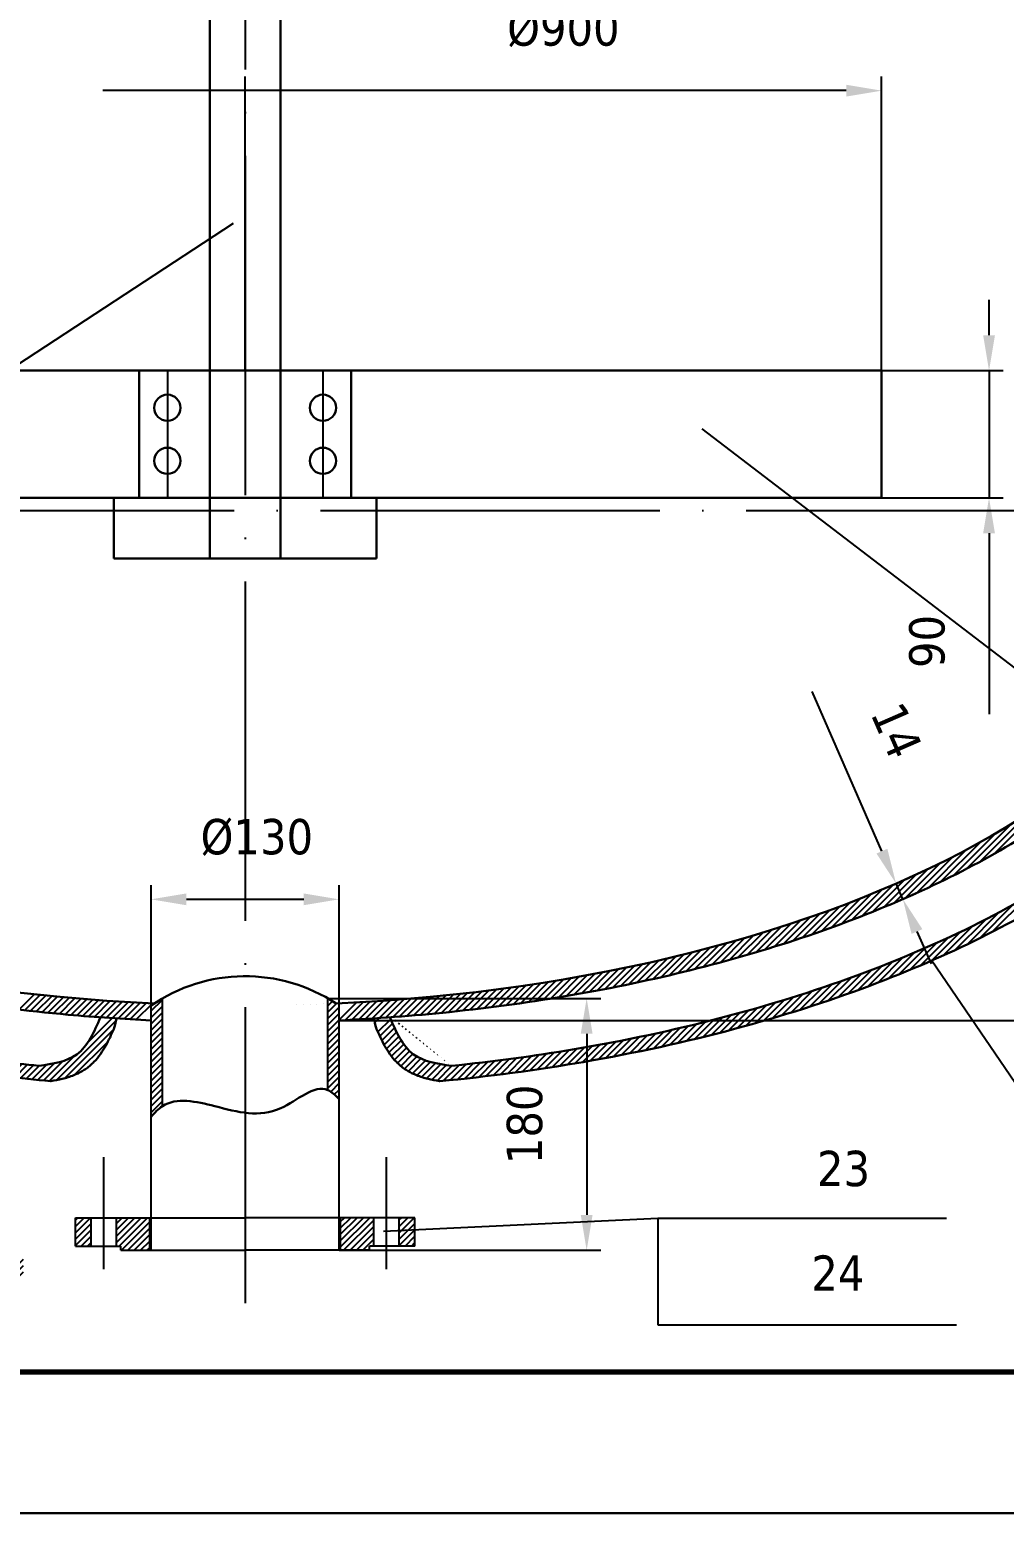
# Model space of a CAD drawing. Header units: millimetres. Extents: x 0 to 594, y 0 to 420.
# Drawn here: x 119.7 to 188.6, y 0 to 104.9 of the extents above; entities that cross this region are included whole.
import ezdxf

# ---------------------------------------------------------------- set-up
doc = ezdxf.new("R2010")
doc.units = ezdxf.units.MM
doc.linetypes.add('ACAD_ISO04W100', pattern=[30, 24, -3, 0, -3])
for name, color, linetype, lineweight in [('中心线', 1, 'ACAD_ISO04W100', 25), ('图幅线', 7, 'Continuous', 30), ('图框线', 3, 'Continuous', 70), ('填充', 6, 'Continuous', 25), ('粗实线', 7, 'Continuous', 30)]:
    doc.layers.add(name, color=color, linetype=linetype, lineweight=lineweight)
doc.layers.add('细实线', color=7, linetype='Continuous')
doc.styles.get("Standard").update_dxf_attribs({"font": 'TAHOMA.TTF', "height": 2})
doc.dimstyles.new('工程', dxfattribs={"dimscale": 5, "dimtxt": 0.5, "dimasz": 0.5, "dimexe": 0.2, "dimexo": 0, "dimtad": 1, "dimlfac": 10, "dimdsep": 46, "dimtxsty": 'Standard', "dimcen": -0.4, "dimadec": 0, "dimazin": 0, "dimtm": 1e-09, "dimtfac": 1, "dimtmove": 0, "dimatfit": 3, "dimfxl": 0, "dimarcsym": 0})
pattern_1 = [(45, (11.33607161333663, 136.7711319741938), (-0.2245064030267288, 0.2245064030267289), [])]

# ---------------------------------------------------------------- blocks, each defined once
blk = doc.blocks.new('*D5')
at = {"layer": 'Defpoints', "color": 0}
for p in [(179.9561487516299, 80.80229620324803), (179.9561487516299, 71.8022962032478), (187.5545038703045, 71.8022962032478)]:
    blk.add_point(p, dxfattribs=at)
at = {"layer": '细实线', "color": 0, "lineweight": -2}
for p, q in [((187.5545038703045, 83.30229620324803), (187.5545038703045, 85.80229620324803)), ((179.9561487516299, 80.80229620324803), (188.5545038703045, 80.80229620324803)), ((187.5545038703045, 80.80229620324803), (187.5545038703045, 71.8022962032478)), ((179.9561487516299, 71.8022962032478), (188.5545038703045, 71.8022962032478)), ((187.5545038703045, 69.3022962032478), (187.5545038703045, 56.50467715562876))]:
    blk.add_line(p, q, dxfattribs=at)
at = {"layer": '细实线', "color": 0}
for points in [[(187.1378372036379, 83.30229620324803), (187.9711705369712, 83.30229620324803), (187.5545038703045, 80.80229620324803)], [(187.1378372036379, 69.3022962032478), (187.9711705369712, 69.3022962032478), (187.5545038703045, 71.8022962032478)]]:
    blk.add_solid(points, dxfattribs=at)
at = {"layer": '细实线', "color": 0, "insert": (183.1795038703045, 61.65348667943831), "char_height": 2.5, "attachment_point": 5, "rotation": 90}
blk.add_mtext('90', dxfattribs=at)

msp = doc.modelspace()

# ---------------------------------------------------------------- hatches: boundary and pattern name
at = {"layer": '填充'}
h = msp.add_hatch(dxfattribs=at)
h.set_pattern_fill('ANSI31', color=256, scale=0.1, style=0)
h.set_pattern_definition(pattern_1)
edge = h.paths.add_edge_path()
edge.add_arc((134.9561590420158, 26.30931350449009), 11.67252402685167, 120.0778970349397, 124.7302824011904)
edge.add_line((128.3061590420157, 35.90229620839568), (128.3061590420157, 28.04810730834811))
edge.add_spline(control_points=[(128.3061590420157, 28.04810730834811), (128.5606205024383, 28.32383135646933), (128.8150819628609, 28.59955540459077), (129.1061590420159, 28.79094511865901)], knot_values=[0, 0, 0, 0, 10.91699598070654, 10.91699598070654, 10.91699598070654, 10.91699598070656], degree=3, periodic=0)
edge.add_line((129.1061590420159, 28.79094511865901), (129.1061590420159, 36.41007175114828))
edge = h.paths.add_edge_path()
edge.add_arc((112.2516649366972, 29.28842511946709), 3.963876839132454, 50.15719568656701, 63.96877730710919)
edge.add_line((113.9912553725845, 32.85018658132549), (113.9912553725845, 24.93193937799992))
edge.add_spline(control_points=[(113.9912553725845, 24.93193937799992), (114.2573090765741, 24.95078013944158), (114.5242822245792, 24.94135975872064), (114.7912553725842, 24.93193937799992)], knot_values=[33.66365717019783, 33.66365717019819, 33.66365717019819, 33.66365717019819, 41.66365717019783, 41.66365717019783, 41.66365717019783, 41.66365717019783], degree=3, periodic=0)
edge.add_line((114.7912553725842, 24.93193937799992), (114.7912553725842, 32.33190996644112))
edge = h.paths.add_edge_path()
edge.add_arc((112.2516649366972, 29.28842511946709), 3.963876839132455, 99.59060015810186, 111.6187992961627)
edge.add_line((110.7912553725847, 32.97346562139637), (110.7912553725847, 24.68698108495278))
edge.add_spline(control_points=[(110.7912553725842, 24.68698108495278), (111.0720795109392, 24.63189126791008), (111.3529036492938, 24.57680145086761), (111.5912553725812, 24.68698108495141)], knot_values=[0, 0, 0, 0, 7.999999999966448, 7.999999999966448, 7.999999999966448, 7.999999999999773], degree=3, periodic=0)
edge.add_line((111.5912553725844, 24.68698108495232), (111.5912553725844, 33.19690037248301))
edge = h.paths.add_edge_path()
edge.add_spline(control_points=[(121.194563552117, 30.55654829834839), (121.2050607660586, 30.55829802535141), (121.2155689970405, 30.56005912081287), (121.4862671482556, 30.60568348856918), (121.7530359655894, 30.65659758926722), (122.2942708527776, 30.78986595383503), (122.5690105497357, 30.87216758263503), (123.041559892894, 31.0613072063627), (123.2393684792015, 31.15494898851648), (123.5334943157378, 31.32649652983446), (123.6324747096879, 31.39002176134295), (123.7785048917186, 31.49419092777202), (123.8267140711519, 31.53040840210906), (123.9203234132333, 31.60428040374268), (123.9659271429137, 31.6420739589787), (124.0992033038152, 31.7576785138117), (124.183329978067, 31.8377027375434), (124.4357975535473, 32.09780687522743), (124.587929861069, 32.28553646430464), (124.861259269565, 32.66918176682452), (124.9825777058546, 32.86522122497763), (125.2043385731086, 33.25926152131751), (125.3047883600589, 33.45734448715621), (125.4925219728476, 33.85085717335551), (125.5797899897607, 34.04631960937286), (125.7170931986412, 34.36141545147416), (125.7692786012695, 34.48320006589893), (125.846197537419, 34.99742087886943)], knot_values=[5.969969391716235, 5.969969391716235, 5.969969391716235, 5.969969391716235, 6.25144009074835, 6.25144009074835, 13.21338258599781, 13.21338258599781, 20.17532508124727, 20.17532508124727, 25.18474387960052, 25.18474387960052, 27.76548709700946, 27.76548709700946, 29.06551276440587, 29.06551276440587, 30.36553843180228, 30.36553843180228, 32.96558976659509, 32.96558976659509, 38.59705699756286, 38.59705699756286, 44.22852422853062, 44.22852422853062, 49.85999145949839, 49.85999145949839, 55.49145869046615, 55.49145869046615, 59.11203260667325, 59.11203260667325, 59.11203260667325, 59.11203260667325], degree=3, periodic=0)
edge.add_spline(control_points=[(125.846197537419, 34.99742087886943), (125.7496593351007, 35.00370105398451), (125.6531465916242, 35.01008103152662), (125.5566601177575, 35.01656076690165)], knot_values=[1.437270195550697, 1.437270195550697, 1.437270195550697, 1.437270195550697, 1.441406292437564, 1.441406292437564, 1.441406292437564, 1.441406292437564], degree=3, periodic=0)
edge.add_spline(control_points=[(125.5566601177575, 35.01656076690165), (125.4165524652881, 35.02596996671627), (125.276500204489, 35.03558951426999), (125.1365058178249, 35.04541927302216)], knot_values=[1.431264184531926, 1.431264184531926, 1.431264184531926, 1.431264184531926, 1.437270195550697, 1.437270195550697, 1.437270195550697, 1.437270195550697], degree=3, periodic=0)
edge.add_spline(control_points=[(125.1365058178249, 35.04541927302216), (124.9967955438188, 35.05522908269654), (124.857142909279, 35.06524825120573), (124.7175503815875, 35.07547664283811)], knot_values=[1.425270362457269, 1.425270362457269, 1.425270362457269, 1.425270362457269, 1.431264184531926, 1.431264184531926, 1.431264184531926, 1.431264184531926], degree=3, periodic=0)
edge.add_spline(control_points=[(124.7175503815875, 35.07547664283811), (124.2776538839231, 34.04905279339573), (123.440982265875, 32.09682151291031), (121.3568861772529, 31.78930862818765), (120.3685444448261, 31.64347666828439)], knot_values=[0, 0, 0, 0, 31.07930943583447, 59.11203260667325, 59.11203260667325, 59.11203260667325, 59.11203260667325], degree=3, periodic=0)
edge.add_spline(control_points=[(120.3685444448261, 31.64347666828439), (118.4936814439966, 31.83594691859298), (116.6328169351823, 32.06560653540009), (114.7912553725847, 32.33190996644112)], knot_values=[1.289244490156625, 1.289244490156625, 1.289244490156625, 1.289244490156625, 1.368314708602858, 1.368314708602858, 1.368314708602858, 1.368314708602858], degree=3, periodic=0)
edge.add_line((114.7912553725847, 32.33190996644112), (114.7912553725847, 31.32158683565876))
edge.add_spline(control_points=[(114.7912553725842, 31.32158683565876), (116.9036937104771, 31.01843501532721), (119.0406981108591, 30.76317058653854), (121.1945635521379, 30.55654829834521)], knot_values=[1.291277122340056, 1.291277122340056, 1.291277122340056, 1.291277122340056, 1.381253782621192, 1.381253782621192, 1.381253782621192, 1.381253782621192], degree=3, periodic=0)
edge = h.paths.add_edge_path()
edge.add_spline(control_points=[(145.1947471216727, 35.07547664283811), (145.6346436193367, 34.04905279339573), (146.4713152373848, 32.09682151291031), (148.5554113260069, 31.78930862818765), (149.5437530584341, 31.64347666828439)], knot_values=[0, 0, 0, 0, 31.07930943583447, 59.11203260667325, 59.11203260667325, 59.11203260667325, 59.11203260667325], degree=3, periodic=0)
edge.add_spline(control_points=[(145.386321930936, 35.08965911372979), (145.224960714445, 35.07760861057773), (145.0635176537822, 35.06583766546782), (144.9019965502881, 35.0543465391338)], knot_values=[1.712133543928118, 1.712133543928118, 1.712133543928118, 1.712133543928118, 1.71906483713098, 1.71906483713098, 1.71906483713098, 1.71906483713098], degree=3, periodic=0)
edge.add_spline(control_points=[(144.9019965502881, 35.0543465391338), (144.7412423569527, 35.04290997323392), (144.5804108601288, 35.03175057523185), (144.4195058072665, 35.02086860216514)], knot_values=[1.705235160846946, 1.705235160846946, 1.705235160846946, 1.705235160846946, 1.712133543928118, 1.712133543928118, 1.712133543928118, 1.712133543928118], degree=3, periodic=0)
edge.add_spline(control_points=[(144.4195058072665, 35.02086860216514), (144.3017416217486, 35.01290423639625), (144.183938035395, 35.00508847534434), (144.0660965173566, 34.99742141977822)], knot_values=[1.700186329561096, 1.700186329561096, 1.700186329561096, 1.700186329561096, 1.705235160846946, 1.705235160846946, 1.705235160846946, 1.705235160846946], degree=3, periodic=0)
edge.add_spline(control_points=[(144.0660965173566, 34.99742141977822), (144.1430189019907, 34.48320006589893), (144.195204304619, 34.36141545147416), (144.3325075134995, 34.04631960937286), (144.4197755304122, 33.85085717335551), (144.6075091432013, 33.45734448715621), (144.7079589301516, 33.25926152131751), (144.9297197974052, 32.86522122497763), (145.0510382336948, 32.66918176682452), (145.3243676421908, 32.28553646430464), (145.4764999497125, 32.09780687522743), (145.7289675251928, 31.8377027375434), (145.8130941994446, 31.7576785138117), (145.9463703603461, 31.6420739589787), (145.9919740900264, 31.60428040374268), (146.0855834321079, 31.53040840210906), (146.1337926115412, 31.49419092777202), (146.2798227935719, 31.39002176134295), (146.3788031875225, 31.32649652983446), (146.6729290240583, 31.15494898851648), (146.8707376103662, 31.0613072063627), (147.3432869535246, 30.87216758263503), (147.6180266504826, 30.78986595383503), (148.1592615376704, 30.65659758926722), (148.4260303550041, 30.60568348856918), (148.6967285062192, 30.56005912081287), (148.7072367372012, 30.55829802535141), (148.7177339511427, 30.55654829834839)], knot_values=[5.969969391716234, 5.969969391716234, 5.969969391716234, 5.969969391716234, 9.590543307923333, 9.590543307923333, 15.2220105388911, 15.2220105388911, 20.85347776985886, 20.85347776985886, 26.48494500082663, 26.48494500082663, 32.11641223179439, 32.11641223179439, 34.71646356658721, 34.71646356658721, 36.01648923398362, 36.01648923398362, 37.31651490138002, 37.31651490138002, 39.89725811878897, 39.89725811878897, 44.90667691714222, 44.90667691714222, 51.86861941239168, 51.86861941239168, 58.83056190764114, 58.83056190764114, 59.11203260667325, 59.11203260667325, 59.11203260667325, 59.11203260667325], degree=3, periodic=0)
edge.add_spline(control_points=[(148.7177339511432, 30.55654829834702), (149.6392289171909, 30.64494815601461), (150.55763761848, 30.74225152831332), (151.4723566664703, 30.84839931003262)], knot_values=[1.342758787566033, 1.342758787566033, 1.342758787566033, 1.342758787566033, 1.3812537826209, 1.3812537826209, 1.3812537826209, 1.3812537826209], degree=3, periodic=0)
edge.add_line((151.4723566664703, 30.84839931003262), (152.6179477223355, 31.99399036589784))
edge.add_spline(control_points=[(152.6179477223341, 31.99399036589762), (151.5980199115743, 31.86600496755136), (150.5729958310495, 31.74913698265732), (149.5437530584341, 31.64347666828439)], knot_values=[1.324907563212017, 1.324907563212017, 1.324907563212017, 1.324907563212017, 1.368314708602858, 1.368314708602858, 1.368314708602858, 1.368314708602858], degree=3, periodic=0)
h = msp.add_hatch(dxfattribs=at)
h.set_pattern_fill('ANSI31', color=256, scale=0.1, style=0)
h.set_pattern_definition(pattern_1)
edge = h.paths.add_edge_path()
edge.add_ellipse((134.9561487516299, 70.90229620324794), major_axis=(-69.99999999999997, 1.13686837721616e-14), ratio=0.4999999999999999, start_angle=95.27146148598922, end_angle=95.44513897526502, ccw=False)
edge.add_arc((134.9561590420163, 26.30931350449009), 11.67252402685168, 56.56640280024524, 59.92210296506252)
edge.add_line((140.8061590420157, 36.41007175114851), (140.8061590420157, 29.92996347110079))
edge.add_spline(control_points=[(140.8061590420157, 29.92996347110079), (141.0836179599178, 29.80434961295214), (141.3425851871276, 29.545221527585), (141.6015524143377, 29.28609344221786)], knot_values=[130.3366566038305, 130.3366566038306, 130.3366566038306, 130.3366566038306, 140.5700296099658, 140.5700296099658, 140.5700296099658, 140.5700296099658], degree=3, periodic=0)
edge.add_line((141.6015524143377, 29.28609344221786), (141.5986315483815, 36.06023318204166))
h = msp.add_hatch(dxfattribs=at)
h.set_pattern_fill('ANSI31', color=256, scale=0.1, style=0)
h.set_pattern_definition(pattern_1)
h.paths.add_polyline_path([(144.0561590420157, 20.90229620839568), (141.7061590420158, 20.90229620839568), (141.7061590420158, 18.60229620839573), (143.756159042016, 18.60229620839573), (143.756159042016, 18.90229620839568), (144.0561590420157, 18.90229620839568)])
h.paths.add_polyline_path([(146.9561590420158, 20.90229620839568), (145.8561590420159, 20.90229620839568), (145.8561590420159, 18.90229620839568), (146.9561590420158, 18.90229620839568)])
h.paths.add_polyline_path([(128.2061590420158, 20.90229620839568), (125.8561590420159, 20.90229620839568), (125.8561590420159, 18.90229620839568), (126.1561590420161, 18.90229620839568), (126.1561590420161, 18.60229620839573), (128.2061590420158, 18.60229620839573)])
h.paths.add_polyline_path([(124.0561590420157, 20.90229620839568), (122.9561590420158, 20.90229620839568), (122.9561590420158, 18.90229620839568), (124.0561590420157, 18.90229620839568)])
h.paths.add_polyline_path([(119.2929492383524, 17.97346562139637), (118.4929492383527, 17.97346562139637), (118.4929492383527, 16.67346562139642), (119.2929492383524, 16.67346562139642)])
h.paths.add_polyline_path([(117.0929492383526, 17.97346562139637), (112.7929492383524, 17.97346562139637), (112.7929492383524, 16.37346562139624), (116.7929492383524, 16.37346562139624), (116.7929492383524, 16.67346562139642), (117.0929492383526, 16.67346562139642)])
h.paths.add_polyline_path([(112.7929492383524, 17.97346562139637), (108.4929492383527, 17.97346562139637), (108.4929492383527, 16.67346562139642), (108.7929492383524, 16.67346562139642), (108.7929492383524, 16.37346562139624), (112.7929492383524, 16.37346562139624)])
h.paths.add_polyline_path([(107.0929492383526, 17.97346562139637), (106.2929492383524, 17.97346562139637), (106.2929492383524, 16.67346562139642), (107.0929492383526, 16.67346562139642)])

# ---------------------------------------------------------------- linework, layer by layer
for p, q in [((128.3061590420157, 18.60229620839573), (128.3061590420157, 35.90229620839568)), ((129.1061590420159, 28.79094511865901), (129.1061590420159, 36.41007175114828)), ((140.8061590420157, 29.92996347110102), (140.8061590420157, 36.41007175114828)), ((141.6061590420159, 18.60229620839573), (141.5986315483811, 36.06023318204166)), ((122.9561590420158, 20.90229620839568), (134.9561590420158, 20.90229620839568)), ((122.9561590420158, 18.90229620839568), (122.9561590420158, 20.90229620839568)), ((124.0561590420157, 18.90229620839568), (124.0561590420157, 20.90229620839568)), ((125.8561590420159, 18.90229620839568), (125.8561590420159, 20.90229620839568)), ((128.2061590420158, 18.60229620839573), (128.2061590420158, 20.90229620839568)), ((146.9561590420158, 20.90229620839568), (134.9561590420158, 20.90229620839568)), ((141.7061590420158, 18.60229620839573), (141.7061590420158, 20.90229620839568)), ((144.0561590420157, 18.90229620839568), (144.0561590420157, 20.90229620839568)), ((145.8561590420159, 18.90229620839568), (145.8561590420159, 20.90229620839568)), ((146.9561590420158, 18.90229620839568), (146.9561590420158, 20.90229620839568)), ((122.9561590420158, 18.90229620839568), (126.1561590420156, 18.90229620839568)), ((126.1561590420156, 18.60229620839573), (126.1561590420156, 18.90229620839568)), ((143.7561590420156, 18.60229620839573), (143.7561590420156, 18.90229620839568)), ((146.9561590420158, 18.90229620839568), (143.7561590420156, 18.90229620839568)), ((126.1561590420156, 18.60229620839573), (134.9561590420158, 18.60229620839573)), ((143.7561590420156, 18.60229620839573), (134.9561590420158, 18.60229620839573))]:
    msp.add_line(p, q)
at = {"layer": '中心线'}
for p, q in [((134.9561487516299, 336.7937517980718), (134.9561487516299, 14.84978214251896)), ((129.4561487516299, 80.80229620324803), (129.4561487516299, 71.80229620324803)), ((140.4561487516299, 80.80229620324803), (140.4561487516299, 71.80229620324803)), ((49.97486279468973, 70.90229620324794), (228.0519205605811, 70.90229620324794)), ((124.9561590420158, 17.26583653514331), (124.9561590420158, 25.18048436438471)), ((144.9561590420158, 17.26583653514331), (144.9561590420158, 25.18048436438471))]:
    msp.add_line(p, q, dxfattribs=at)
at = {"layer": '图幅线'}
msp.add_lwpolyline([(-1.24753569252789e-06, 2.676100848475471e-06), (593.9999987524643, 2.676100848475471e-06), (593.9999987524643, 420.0000026761008), (-1.24753569252789e-06, 420.0000026761008)], close=True, dxfattribs=at)
at = {"layer": '图框线'}
msp.add_lwpolyline([(9.999998752464307, 10.00000267610085), (583.9999987524643, 10.00000267610085), (583.9999987524643, 410.0000026761008), (9.999998752464307, 410.0000026761008)], close=True, dxfattribs=at)
at = {"layer": '填充'}
for p, q in [((187.9068310932144, 46.62828465831785), (191.6550117480866, 50.37646531319001)), ((186.905007054204, 46.07547342536077), (190.3038716079855, 49.47433797914232)), ((185.9499382397235, 45.5694174169339), (189.0980647813781, 48.71754395858852)), ((184.1490747106823, 44.66657949999967), (186.9514177896095, 47.46892257892659)), ((185.0333163516917, 45.10180833495565), (187.9893081309493, 48.05780011421302)), ((182.4603803774758, 43.87591077889988), (185.0292058747592, 46.44473627618299)), ((183.2926213762403, 44.25913897161126), (185.9682966367341, 46.93481423210483)), ((180.0829524906276, 42.84552131021223), (182.4094905310567, 45.17205935064158)), ((180.8576681793039, 43.1712241928351), (183.2547416877465, 45.56829770127774)), ((181.6495017090165, 43.51404491649419), (184.1265549303371, 45.99109813781479)), ((177.8465295089246, 41.95613674666947), (180.0027468052759, 44.11235404302056)), ((178.5786522265585, 42.23924665825007), (180.7859324118372, 44.44652684352877)), ((179.3237366320751, 42.53531825771302), (181.5874495028798, 44.79903112851775)), ((175.7184725639505, 41.17511821985568), (177.7463965109092, 43.20304216681416)), ((176.4172637694961, 41.42489661934792), (178.4843909635634, 43.49202381341547)), ((177.1263595127276, 41.68497955652606), (179.2360752419327, 43.79469528573122)), ((186.8737431456653, 40.65605584418063), (189.2367699165425, 43.01908261505787)), ((187.7782090451638, 41.11150893762579), (190.2645158732349, 43.59781576569662)), ((173.0138315329037, 40.2665284130228), (174.9111233512586, 42.16382023137749)), ((173.6775008581517, 40.4811849322175), (175.6041329101959, 42.40781698426144)), ((174.3491624770223, 40.70383374503422), (176.3071709640963, 42.66184223210871)), ((175.029306528274, 40.93496499023308), (177.0209780825917, 42.92663654455055)), ((185.1475225319683, 39.82786084259078), (187.3200487641325, 42.00038707475483)), ((185.9980752390157, 40.22940074358439), (188.2582119737381, 42.48953747830728)), ((169.8012381591712, 39.29899906955779), (171.5758765114188, 41.07363742180496)), ((170.4308193464054, 39.47956745073839), (172.2272816643804, 41.27602976871322)), ((171.0665522531427, 39.66628755142187), (172.8860616885532, 41.48579698683261)), ((171.7087392282511, 39.85946172047693), (173.5526403588788, 41.70336285110466)), ((172.3577111836958, 40.05942086986829), (174.227486936853, 41.92919662302575)), ((183.5105035557772, 39.08886747850647), (185.5407996287823, 41.11916355151175)), ((184.3191334135523, 39.44848453022792), (186.4158587236375, 41.54520984031319)), ((166.1388548803707, 38.33069262707772), (167.8029977413372, 39.99483548804437)), ((166.7366419948158, 38.47946693546942), (168.4171492793603, 40.15997422001419)), ((167.3392090837315, 38.63302121833158), (169.0368127921257, 40.3306249267257)), ((167.9467429815073, 38.79154231005396), (169.6622361534156, 40.5070354819627)), ((168.559444787517, 38.95523131001028), (170.2936883261601, 40.68947484865339)), ((169.1775315616852, 39.12430527812489), (170.9314619749189, 40.8782356913589)), ((181.1848097480288, 38.11021208891839), (183.0562143966118, 39.98161673750155)), ((181.9448841357735, 38.42127367060948), (183.8637102719131, 40.34009980674955)), ((182.719643375453, 38.74702010423562), (184.6910888504299, 40.71846557921253)), ((161.5096070103951, 37.29354720552965), (163.0638914101792, 38.84783160531379)), ((162.0746623933524, 37.40958978243384), (163.6409636125318, 38.97589100161349)), ((162.6433594344876, 37.52927401751549), (164.2221065235431, 39.10802110657119)), ((163.215810695896, 37.65271247287046), (164.8074601642894, 39.24436194126361)), ((163.7921358384465, 37.78002480936743), (165.3971738988549, 39.38506286977599)), ((164.3724622603555, 37.91133842522277), (165.991407332781, 39.53028349764872)), ((164.9569258119118, 38.04678917072602), (166.5903313263116, 39.68019468512557)), ((165.5456715977689, 38.18652215052975), (167.1941291409349, 39.83497969369546)), ((178.9813448566115, 37.2537856156614), (180.7343827561459, 39.00682351519572)), ((179.704023107473, 37.5274510604695), (181.4931132648172, 39.31654121781366)), ((180.4382058602415, 37.81262100718436), (182.2665794175928, 39.64099456453573)), ((156.5722666342995, 36.39732208391524), (158.0340470060606, 37.85910245567629)), ((157.1086914349453, 36.48473407850793), (158.5795786064601, 37.95562125002243)), ((157.6479813883776, 36.57501122588633), (159.1282332827473, 38.05526312025631)), ((158.1902077392729, 36.66822477072833), (159.6800945595283, 38.15811159098371)), ((158.7354447627254, 36.76444898812747), (160.2352504584069, 38.26425468380899)), ((159.2837688100363, 36.86376022938498), (160.7937938429823, 38.37378526233124)), ((159.8352600568342, 36.96623867012954), (161.3558227988861, 38.48680141218119)), ((160.3900030899386, 37.07196889718034), (161.9214410533196, 38.60340686056111)), ((160.9480872501695, 37.18104025135767), (162.4907584392441, 38.72371144043245)), ((176.1909489956616, 36.25944097892534), (177.8246145808149, 37.89310656407861)), ((176.8747747721655, 36.49425394937589), (178.5351430869374, 38.15462226414752)), ((177.5673935193209, 36.73785989047769), (179.2563889616468, 38.4268553328036)), ((178.2693720213784, 36.99082558648206), (179.9891610970126, 38.71061466211609)), ((148.8303513088459, 35.39059884926382), (150.1797855554747, 36.74003309589261)), ((149.3304090170164, 35.44164375138075), (150.6862033786038, 36.79743811296817)), ((149.8325831900834, 35.4948051183942), (151.1948691840685, 36.85709111237952)), ((150.336910410666, 35.55011953292319), (151.7058252562702, 36.91903437852761)), ((150.8434283305288, 35.60762464673257), (152.2191156197055, 36.98331193590957)), ((151.3521761836146, 35.66735969376509), (152.7347861383733, 37.04996964852376)), ((151.8631948764583, 35.72936558055562), (153.2528846227038, 37.11905532680066)), ((152.3765270847171, 35.79368498276062), (153.7734609447276, 37.19061884277107)), ((152.8922173570828, 35.86036244907268), (154.2965671622674, 37.26471225425735)), ((153.4103120707051, 35.92944435664162), (154.8222576530375, 37.34138993897409)), ((153.9308603008608, 36.00097978074405), (155.350589259635, 37.42070873951843)), ((154.4539125549214, 36.07501922875099), (155.8816214465251, 37.50272812035473)), ((154.9795220734955, 36.15161594127176), (156.4154164702573, 37.58751033803355)), ((155.5077446265169, 36.23082568823975), (156.9520395643081, 37.675120626031)), ((156.0386392630508, 36.31270751871989), (157.4915591401128, 37.76562739578208)), ((172.8875279988156, 35.20108401234666), (174.4102259711136, 36.72378198464457)), ((173.5341125972168, 35.3986558046945), (175.0764855356684, 36.94102874314603)), ((174.1873856455541, 35.60291604697818), (175.7505669940952, 37.1660973955195)), ((174.8476914404037, 35.81420903577441), (176.4329313315039, 37.39944892687458)), ((175.5154074528442, 36.0329122421615), (177.1240902901273, 37.64159507944487)), ((118.9744671181498, 35.61857266414927), (120.0598688916512, 36.70397443765069)), ((119.3772973838441, 35.57239012379), (120.4653544991593, 36.66044723910522)), ((119.7812424063891, 35.52732234028167), (120.8719774729598, 36.61805740685213)), ((120.1863072431721, 35.48337437101122), (121.2797431706718, 36.57681029851096)), ((120.5924971414334, 35.44055146321921), (121.6886571139772, 36.53671143576253)), ((120.9998175422025, 35.39885905793494), (122.0987249920436, 36.49776650777585)), ((121.4082740844056, 35.35830279408447), (122.509952665093, 36.45998137477159)), ((121.8178726091565, 35.31888851278177), (122.9223461681095, 36.42336207173457)), ((122.2286191642348, 35.28062226180668), (123.3359117147048, 36.38791481227645)), ((122.6405199956353, 35.24351028715387), (123.7506557011375, 36.35364599265563)), ((123.0535811927794, 35.20755867824437), (124.1665847104983, 36.32056219596325)), ((123.4678086431514, 35.17277332256276), (124.5837055170678, 36.28867019647919)), ((123.883208424627, 35.1391602979852), (125.0020250908502, 36.25797696420818)), ((124.2997868318826, 35.10672589918727), (125.4215506022975, 36.22848966960214)), ((124.717550381587, 35.07547664283811), (125.8422894272244, 36.20021568847551)), ((125.1365058178245, 35.04541927302216), (126.2642491519296, 36.17316260712732)), ((125.5566601177575, 35.01656076690165), (126.6874375785288, 36.14733822767312)), ((125.9780204975396, 34.98890834063036), (127.1118627305096, 36.12275057360034)), ((126.4005944184924, 34.96246945552957), (127.5375328585192, 36.09940789555662)), ((126.8243895935557, 34.93725182453954), (127.9644564463957, 36.07731867737948)), ((127.2494139940282, 34.91326341895865), (128.3926422174532, 36.05649164238343)), ((141.5617075652668, 34.85714719648627), (142.8289200608097, 36.1243596920292)), ((142.0337008756761, 34.88012770084242), (143.3057462808152, 36.15217310598155)), ((142.5073872337353, 34.90480125284807), (143.7843444556848, 36.18175847479756)), ((142.9827881816673, 34.93118939472629), (144.2647390991074, 36.21314031216684)), ((143.4599260356941, 34.95931444270013), (144.7469555582985, 36.24634396530405)), ((143.9388239207452, 34.98919952169763), (145.2310200515822, 36.28139565253468)), ((144.4195058072656, 35.02086860216446), (145.7169597082525, 36.31832250315119)), ((144.9019965502876, 35.05434653913335), (146.2048026108687, 36.35715259971403)), ((145.3863219309374, 35.08965911372957), (146.6945778401878, 36.39791502297976)), ((145.8725087005546, 35.12683307729321), (147.1863155229217, 36.44063989966003)), ((146.3605846276387, 35.16589619832394), (147.6800468825459, 36.48535845323113)), ((146.8505785478415, 35.2068773124729), (148.1758042934035, 36.53210305803509)), ((147.342520417245, 35.24980637582303), (148.6736213383611, 36.58090729693936)), ((147.8364413692021, 35.29471452172675), (149.1735328703149, 36.63180602283978)), ((148.3323737750243, 35.34163412149564), (149.6755750778603, 36.68483542433137)), ((169.7447514646511, 34.30337150844935), (171.1829061311287, 35.741526174927)), ((170.3621436285962, 34.47175086634115), (171.815612788792, 35.92522002653664)), ((170.9848805821362, 34.64547501382754), (172.4543951229526, 36.1149895546439)), ((171.613189717622, 34.82477134326018), (173.0995427253679, 36.31112435100567)), ((172.2473167771832, 35.00988559676784), (173.7513712771307, 36.51394009671503)), ((166.1417863653738, 33.39448324549267), (167.5006657093091, 34.75336258942821)), ((166.7310761459385, 33.5347602200045), (168.1018620128153, 34.9055460868808)), ((167.3246354055046, 33.67930667351652), (168.7078045649787, 35.06247583299114)), ((167.9226152562188, 33.82827371817734), (169.3186769631625, 35.22433542512135)), ((168.5251772062603, 33.9818228621657), (169.9346747696528, 35.39132042555821)), ((169.13249418726, 34.14012703711182), (170.5560087199815, 35.56364156983341)), ((161.5658281910992, 32.41062751964569), (162.8433590077685, 33.68815833631493)), ((162.1254144415457, 32.52120096403883), (163.4119696483036, 33.80775617079667)), ((162.6883443323719, 32.63511804881182), (163.9842127556554, 33.93098647209513)), ((163.2547116125652, 32.75247252295139), (164.5601991268937, 34.05796003728028)), ((163.8246153327496, 32.87336343708239), (165.1400463158457, 34.18879442017874)), ((164.3981602713534, 32.99789556963287), (165.7238792209787, 34.32361451925817)), ((164.9754574060481, 33.12617989827413), (166.311830740996, 34.4625532332218)), ((165.5566244364905, 33.2583341226632), (166.9040425079384, 34.60575219411112)), ((155.608517716597, 31.39245791173175), (156.8020946092175, 32.58603480435249)), ((156.1363377205676, 31.47126510964904), (157.3365727213186, 32.67150011040007)), ((156.6667242500585, 31.55263883308635), (157.8737868333383, 32.7597014163664)), ((157.1997330624509, 31.63663483942537), (158.4138018874078, 32.85070366438208)), ((157.7354229109465, 31.7233118818674), (158.9566835791816, 32.94457255010275)), ((158.2738556984205, 31.81273186328826), (159.5025007458035, 33.04137691067103)), ((158.8150956547307, 31.90495901354461), (160.0513254555868, 33.14118881440095)), ((159.3592095137415, 32.0000600665021), (160.6032334732914, 33.24408402605195)), ((159.9062654536083, 32.09810320031556), (161.1583045275125, 33.35014227421971)), ((160.4563358425485, 32.19916078320216), (161.7166226036066, 33.45944754426046)), ((161.0094967475848, 32.30330888218487), (162.2782762651992, 33.57208839979944)), ((151.4723566664698, 30.84839931003262), (152.6179477223355, 31.99399036589784)), ((151.9813996690787, 30.90842950658771), (153.1325324386276, 32.0595622761366)), ((152.4926377011498, 30.97065473260545), (153.649431731943, 32.12744876339866)), ((153.0061106815165, 31.03511490691858), (154.1686905572347, 32.19769478263697)), ((153.5218601767766, 31.10185159612547), (154.6903558226819, 32.27034724203031)), ((154.0399294942723, 31.17090810756758), (155.2144765063431, 32.34545511963825)), ((154.5603637819982, 31.24232958923972), (155.7411035318847, 32.42306933912641)), ((155.0832101360893, 31.3161631372775), (156.2702910815806, 32.50324408276879))]:
    msp.add_line(p, q, dxfattribs=at)
at = {"layer": '粗实线'}
for p, q in [((132.4561487516299, 140.402296203248), (132.4561487516299, 67.52056377230952)), ((137.4561487516299, 140.402296203248), (137.4561487516299, 67.52056377230952)), ((89.95614875162988, 80.80229620324803), (179.9561487516299, 80.80229620324803)), ((127.4561487516299, 80.80229620324803), (127.4561487516299, 71.80229620324803)), ((142.4561487516299, 80.80229620324803), (142.4561487516299, 71.80229620324803)), ((179.9561487516299, 80.80229620324803), (179.9561487516299, 71.8022962032478)), ((89.95614875162988, 71.80229620324803), (179.9561487516299, 71.80229620324803)), ((125.6590455571641, 67.52056377230952), (125.6590455571641, 71.80229620324803)), ((144.2532519460952, 67.52056377230974), (144.2532519460952, 71.80229620324826)), ((125.6590455571641, 67.52056377230952), (144.2532519460952, 67.52056377230952))]:
    msp.add_line(p, q, dxfattribs=at)
for centre in [(129.4561487516299, 78.17772738194913), (140.4561487516299, 78.17772738194913), (129.4561487516299, 74.42686502454671), (140.4561487516299, 74.42686502454671)]:
    msp.add_circle(centre, 0.927598733242212, dxfattribs=at)
msp.add_arc((134.9561590420158, 26.30931350449009), 11.67252402685168, 56.56640280023584, 124.7302824011866, dxfattribs=at)
for start_param, end_param in [(0, 1.478792243448509), (1.66280068611748, 3.141592653589793)]:
    msp.add_ellipse((134.9561487516299, 70.90229620324794), major_axis=(-69.99999999999997, 1.13686837721616e-14), ratio=0.4999999999999999, start_param=start_param, end_param=end_param, dxfattribs=at)
for points, knots in [([(63.75614875163006, 70.90229620324794), (63.75614875163006, 69.90519889937559), (63.83600991666577, 68.90812313277092), (64.15409191946134, 66.92388191880218), (64.39228672140467, 65.93674597884592), (65.02331307480296, 63.98117398497129), (65.41611311843559, 63.01274085274645), (66.63238008836294, 60.52707839906043), (67.57277975034373, 59.03017333599087), (69.81325426509926, 56.12490598593672), (71.11332623734194, 54.71639516865139), (74.0479689143786, 52.00539939654414), (75.68258755690073, 50.70286381598521), (79.2588492599844, 48.22015502633371), (81.20051961750102, 47.03998518585558), (85.35979555774708, 44.81771606698794), (87.57740388560848, 43.7756348892176), (92.25340994366121, 41.84417440074321), (94.71179553634653, 40.95481292322643), (99.83033153535104, 39.34176355529985), (102.4904620472658, 38.6180896660062), (107.9700892311999, 37.34724106736599), (110.7895620111581, 36.80007641570342), (116.5427702676366, 35.89056553576324), (119.4764797232761, 35.52822596113674), (124.3857831651781, 35.08623989858961), (126.3421543410437, 34.95217582076953), (128.3061590420157, 34.85925671896462)], [0, 0, 0, 0, 0.0799810671555348, 0.0799810671555348, 0.1599621343110696, 0.1599621343110696, 0.2399432014666044, 0.2399432014666044, 0.3680211447099776, 0.3680211447099776, 0.4960990879533508, 0.4960990879533508, 0.624177031196724, 0.624177031196724, 0.7522549744400971, 0.7522549744400971, 0.8803329176834703, 0.8803329176834703, 1.008410860926844, 1.008410860926844, 1.136488804170217, 1.136488804170217, 1.26456674741359, 1.26456674741359, 1.392644690656963, 1.392644690656963, 1.476466619766878, 1.476466619766878, 1.476466619766878, 1.476466619766878]), ([(141.599149532809, 34.8589117426643), (144.2199397523855, 34.98277527493747), (146.8271344879141, 35.17996803414235), (152.3563114703243, 35.75790539540253), (155.2690652698748, 36.16112313115468), (160.9703322870583, 37.1508053460625), (163.758819843004, 37.73726247481409), (169.1669737041698, 39.08453994902902), (171.7866167846346, 39.84534941898187), (176.8153566500769, 41.53001106864758), (179.2244348184059, 42.45384834885567), (183.7938131714155, 44.45119313337614), (185.9541037162585, 45.52468221931622), (189.9916125808182, 47.8064102738681), (191.8688382048818, 49.01463243222588), (195.3099304658409, 51.5499158167238), (196.8738304350546, 52.87698109789221), (199.6614121810995, 55.6333388579792), (200.8851406858803, 57.0627010991393), (202.9676445821324, 60.00543077481598), (203.8263856275108, 61.5189640505489), (205.0309424919374, 64.31703898073602), (205.4426940018539, 65.59123236269784), (205.9999878616823, 68.16212549389115), (206.1454189959359, 69.45874983787235), (206.1559576726359, 70.8046824785281), (206.1561487516302, 70.85348934088483), (206.1561487516302, 70.90229620324794)], [1.66502656124431, 1.66502656124431, 1.66502656124431, 1.66502656124431, 1.776878520387083, 1.776878520387083, 1.904956463630456, 1.904956463630456, 2.033034406873829, 2.033034406873829, 2.161112350117202, 2.161112350117202, 2.289190293360576, 2.289190293360576, 2.417268236603949, 2.417268236603949, 2.545346179847323, 2.545346179847323, 2.673424123090696, 2.673424123090696, 2.80150206633407, 2.80150206633407, 2.929580009577443, 2.929580009577443, 3.033628837103816, 3.033628837103816, 3.13767766463019, 3.13767766463019, 3.141592653589793, 3.141592653589793, 3.141592653589793, 3.141592653589793]), ([(210.9561487516299, 70.90229620324794), (210.9561487516299, 69.89346392641141), (210.8910373594004, 68.88497309999957), (210.6121140031274, 66.72191857393636), (210.3763983923841, 65.5703090067625), (209.7419600309295, 63.30286195422468), (209.3434185560391, 62.18711722493686), (208.3961076980723, 60.00346240268277), (207.8474328018834, 58.93540142467646), (206.6128779584338, 56.85320644794115), (205.9270336571554, 55.83895640289165), (204.429536582235, 53.86652247969346), (203.6177960484843, 52.9082080195044), (201.8780539843866, 51.04797453203741), (200.9499040746278, 50.14592525672788), (198.1493745364961, 47.65442219030933), (196.1454177076985, 46.13251776751986), (191.8066243545327, 43.27914740399456), (189.471624514049, 41.94782837638718), (184.5095348142232, 39.48023513425824), (181.8824293921708, 38.34411408462802), (176.0817288148365, 36.16371836100166), (172.8795861345448, 35.14266047832984), (166.1101650937517, 33.32990516128825), (162.5336908010864, 32.54824740112053), (155.5473674983687, 31.33964707446808), (152.1540089137234, 30.88619330867323), (148.7177339511432, 30.55654829834702)], [0, 0, 0, 0, 0.06438698077544637, 0.06438698077544637, 0.138991699237044, 0.138991699237044, 0.2135964176986416, 0.2135964176986416, 0.2882011361602392, 0.2882011361602392, 0.3628058546218368, 0.3628058546218368, 0.4374105730834344, 0.4374105730834344, 0.512015291545032, 0.512015291545032, 0.6500652634574646, 0.6500652634574646, 0.7881152353698972, 0.7881152353698972, 0.9261652072823299, 0.9261652072823299, 1.079105245000487, 1.079105245000487, 1.237705100788158, 1.237705100788158, 1.3812537826209, 1.3812537826209, 1.3812537826209, 1.3812537826209]), ([(209.9561487516299, 70.90229620324794), (209.9561487516299, 69.92573966303576), (209.8924188135421, 68.94921483800749), (209.6393471657817, 67.00835948435088), (209.4500391480752, 66.04407823874749), (208.9508949763313, 64.138197240409), (208.641106939967, 63.19661488418933), (207.9080094302877, 61.34379842070598), (207.4847405679575, 60.43255251869709), (206.5322023557174, 58.64519866979799), (206.0029555169336, 57.76906453459833), (204.5295963608897, 55.58647585113135), (203.5168645414934, 54.30625777782052), (201.2771529600782, 51.83953528405573), (200.050114337013, 50.65289177641375), (197.3993437189452, 48.37417427633955), (195.975540980991, 47.2820498620631), (192.1399458079582, 44.63761113591545), (189.6056561193632, 43.14986223343408), (184.1655539417771, 40.40962293898724), (181.2596038179291, 39.15725202712019), (175.1361294057133, 36.90208723000796), (171.9186014281132, 35.8994014430084), (165.2394834561156, 34.15825486676636), (161.7779424432729, 33.41986518029898), (155.3834907799038, 32.33776514674969), (152.4807983717533, 31.94498875016575), (149.5437530584341, 31.64347666828439)], [0, 0, 0, 0, 0.0651037693474816, 0.0651037693474816, 0.1302075386949632, 0.1302075386949632, 0.1953113080424448, 0.1953113080424448, 0.2604150773899264, 0.2604150773899264, 0.3255188467374081, 0.3255188467374081, 0.4261631707356649, 0.4261631707356649, 0.5268074947339217, 0.5268074947339217, 0.6274518187321786, 0.6274518187321786, 0.7817009033164499, 0.7817009033164499, 0.9359499879007214, 0.9359499879007214, 1.090199072484993, 1.090199072484993, 1.244448157069264, 1.244448157069264, 1.368314708602858, 1.368314708602858, 1.368314708602858, 1.368314708602858]), ([(121.194563552117, 30.55654829834839), (121.2050607660586, 30.55829802535141), (121.2155689970405, 30.56005912081287), (121.4862671482556, 30.60568348856918), (121.7530359655894, 30.65659758926722), (122.2942708527776, 30.78986595383503), (122.5690105497357, 30.87216758263503), (123.041559892894, 31.0613072063627), (123.2393684792015, 31.15494898851648), (123.5334943157378, 31.32649652983446), (123.6324747096879, 31.39002176134295), (123.7785048917186, 31.49419092777202), (123.8267140711519, 31.53040840210906), (123.9203234132333, 31.60428040374268), (123.9659271429137, 31.6420739589787), (124.0992033038152, 31.7576785138117), (124.183329978067, 31.8377027375434), (124.4357975535473, 32.09780687522743), (124.587929861069, 32.28553646430464), (124.861259269565, 32.66918176682452), (124.9825777058546, 32.86522122497763), (125.2043385731086, 33.25926152131751), (125.3047883600589, 33.45734448715621), (125.4925219728476, 33.85085717335551), (125.5797899897607, 34.04631960937286), (125.7170931986412, 34.36141545147416), (125.7692786012695, 34.48320006589893), (125.846197537419, 34.99742087886943)], [5.969969391716235, 5.969969391716235, 5.969969391716235, 5.969969391716235, 6.25144009074835, 6.25144009074835, 13.21338258599781, 13.21338258599781, 20.17532508124727, 20.17532508124727, 25.18474387960052, 25.18474387960052, 27.76548709700946, 27.76548709700946, 29.06551276440587, 29.06551276440587, 30.36553843180228, 30.36553843180228, 32.96558976659509, 32.96558976659509, 38.59705699756286, 38.59705699756286, 44.22852422853062, 44.22852422853062, 49.85999145949839, 49.85999145949839, 55.49145869046615, 55.49145869046615, 59.11203260667325, 59.11203260667325, 59.11203260667325, 59.11203260667325]), ([(148.7177339511427, 30.55654829834839), (148.7072367372012, 30.55829802535141), (148.6967285062192, 30.56005912081287), (148.4260303550041, 30.60568348856918), (148.1592615376704, 30.65659758926722), (147.6180266504826, 30.78986595383503), (147.3432869535246, 30.87216758263503), (146.8707376103662, 31.0613072063627), (146.6729290240583, 31.15494898851648), (146.3788031875225, 31.32649652983446), (146.2798227935719, 31.39002176134295), (146.1337926115412, 31.49419092777202), (146.0855834321079, 31.53040840210906), (145.9919740900264, 31.60428040374268), (145.9463703603461, 31.6420739589787), (145.8130941994446, 31.7576785138117), (145.7289675251928, 31.8377027375434), (145.4764999497125, 32.09780687522743), (145.3243676421908, 32.28553646430464), (145.0510382336948, 32.66918176682452), (144.9297197974052, 32.86522122497763), (144.7079589301516, 33.25926152131751), (144.6075091432013, 33.45734448715621), (144.4197755304122, 33.85085717335551), (144.3325075134995, 34.04631960937286), (144.195204304619, 34.36141545147416), (144.1430189019907, 34.48320006589893), (144.0660965173566, 34.99742141977822)], [5.969969391716235, 5.969969391716235, 5.969969391716235, 5.969969391716235, 6.25144009074835, 6.25144009074835, 13.21338258599781, 13.21338258599781, 20.17532508124727, 20.17532508124727, 25.18474387960052, 25.18474387960052, 27.76548709700946, 27.76548709700946, 29.06551276440587, 29.06551276440587, 30.36553843180228, 30.36553843180228, 32.96558976659509, 32.96558976659509, 38.59705699756286, 38.59705699756286, 44.22852422853062, 44.22852422853062, 49.85999145949839, 49.85999145949839, 55.49145869046615, 55.49145869046615, 59.11203260667325, 59.11203260667325, 59.11203260667325, 59.11203260667325])]:
    msp.add_open_spline(points, degree=3, knots=knots, dxfattribs=at)
for points in [[(120.3685444448261, 31.64347666828439), (123.0530307680193, 32.45086063166036), (124.7175503815875, 35.07547664283811)], [(149.5437530584341, 31.64347666828439), (146.8592667352405, 32.45086063166036), (145.1947471216727, 35.07547664283811)], [(128.3061590420157, 28.04810730834811), (129.1061590420159, 28.79094511865901), (132.8055842007093, 28.79094511865901), (137.4662603402181, 28.64237717996525), (140.8061590420157, 29.92996347110079), (141.6015524143377, 29.28609344221786)]]:
    msp.add_spline(points, degree=3, dxfattribs=at)
for points in [[(114.7912553725847, 32.33190996644112), (116.6328169351823, 32.06560653540009), (118.4936814439966, 31.83594691859298), (120.3685444448261, 31.64347666828439)], [(114.7912553725842, 31.32158683565876), (116.9036937104771, 31.01843501532721), (119.0406981108591, 30.76317058653854), (121.1945635521379, 30.55654829834521)]]:
    msp.add_open_spline(points, degree=3, dxfattribs=at)
at = {"layer": '细实线'}
for p, q in [((134.9561487516299, 80.80229620324803), (134.9561487516299, 101.600784700724)), ((179.9561487516299, 80.80229620324803), (179.9561487516299, 101.600784700724)), ((177.4561487516299, 100.600784700724), (124.8857096818033, 100.600784700724)), ((140.8061590420157, 36.41007175114828), (160.1037897417209, 36.41007175114827)), ((159.1037897417209, 33.91007175114827), (159.1037897417209, 21.10229620839572)), ((141.6061590420159, 18.60229620839573), (160.1037897417209, 18.60229620839572))]:
    msp.add_line(p, q, dxfattribs=at)
at = {"layer": '细实线', "lineweight": -3}
for p, q in [((179.9808544838127, 46.82254559006576), (175.0552246539825, 58.11660477267604)), ((128.3061590420157, 35.60886574253556), (128.3061590420157, 44.41690497166076)), ((141.5988261684862, 35.60886574253556), (141.5988261684862, 44.41690497166076)), ((180.9692963933097, 44.52621686938477), (181.8968769336712, 44.93075861166727)), ((181.4599711397465, 43.43105422201111), (180.9802576376912, 44.53099735011584)), ((139.0988261684862, 43.41690497166076), (130.8061590420157, 43.41690497166076)), ((181.4490098953649, 43.42627374128004), (182.3765904357265, 43.83081548356255)), ((182.4593742936251, 41.13950598206119), (183.4587774475037, 38.84795774211128)), ((141.599149532809, 34.8589117426643), (220.0896006263561, 34.85891174266428)), ((164.1467397246265, 20.87436931620141), (164.1467397246265, 13.32720591851319)), ((164.1467397246265, 13.32720591851319), (185.2419854510172, 13.32720591851319))]:
    msp.add_line(p, q, dxfattribs=at)
at = {"layer": '细实线'}
for points in [[(167.2379725994988, 76.69313213403143), (217.2114612091773, 38.47415352859616), (241.8487405675473, 38.47415352859616)], [(183.5105035557772, 39.08886747850647), (195.2542641621035, 21.87713606077534), (209.4385113127346, 21.87713606077534)], [(144.733960246097, 19.962478055063), (164.1467397246265, 20.87436931620141), (184.5534902141039, 20.87436931620141)]]:
    msp.add_lwpolyline(points, dxfattribs=at)
for points in [[(177.4561487516299, 101.0174513673907), (177.4561487516299, 100.1841180340573), (179.9561487516299, 100.600784700724)], [(158.6871230750542, 33.91007175114827), (159.5204564083876, 33.91007175114827), (159.1037897417209, 36.41007175114827)], [(158.6871230750542, 21.10229620839572), (159.5204564083876, 21.10229620839572), (159.1037897417209, 18.60229620839572)]]:
    msp.add_solid(points, dxfattribs=at)
at = {"layer": '细实线', "lineweight": -3}
for points in [[(180.362779190471, 46.98911278237885), (179.5989297771544, 46.65597839775266), (180.9802576376912, 44.53099735011584)], [(130.8061590420157, 43.83357163832742), (130.8061590420157, 43.00023830499409), (128.3061590420157, 43.41690497166076)], [(139.0988261684862, 43.83357163832742), (139.0988261684862, 43.00023830499409), (141.5988261684862, 43.41690497166076)], [(182.8412990002834, 41.30607317437429), (182.0774495869668, 40.9729387897481), (181.4599711397465, 43.43105422201111)]]:
    msp.add_solid(points, dxfattribs=at)

# ---------------------------------------------------------------- texts
at = {"layer": '细实线'}
for s, p in [('23', (175.3906107104153, 23.13641845355755)), ('24', (174.9921252981858, 15.73579878895498))]:
    msp.add_text(s, height=2.5, dxfattribs=at).set_placement(p)
at = {"layer": '细实线', "insert": (157.4561487516299, 104.975784700724), "char_height": 2.5, "attachment_point": 5}
msp.add_mtext('%%c900', dxfattribs=at)
at = {"layer": '细实线', "lineweight": -3, "insert": (181.0285474118707, 55.36430482063338), "char_height": 2.5, "attachment_point": 5, "rotation": 293.5632546350051}
msp.add_mtext('14', dxfattribs=at)
at = {"layer": '细实线', "lineweight": -3, "insert": (135.781578827618, 47.79190497166076), "char_height": 2.5, "attachment_point": 5}
msp.add_mtext('%%c130', dxfattribs=at)
at = {"layer": '细实线', "insert": (154.7287897417209, 27.50618397977202), "char_height": 2.5, "attachment_point": 5, "rotation": 90}
msp.add_mtext('180', dxfattribs=at)

# ---------------------------------------------------------------- dimensions: what is measured, and where the dimension line sits
at = {"layer": '细实线'}
dim = msp.add_linear_dim(base=(187.5545038703045, 71.8022962032478), p1=(179.9561487516299, 80.80229620324803), p2=(179.9561487516299, 71.8022962032478), angle=90, dimstyle='工程', dxfattribs=at)
dim.commit()
dim.dimension.update_dxf_attribs({"geometry": '*D5', "text_midpoint": (187.5545038703045, 61.65348667943831), "dimtype": 160})

# ---------------------------------------------------------------- leaders
at = {"layer": '细实线', "annotation_type": 0, "has_hookline": 1, "hookline_direction": 1, "text_width": 4.221419185282524}
msp.add_leader([(134.1064457527955, 91.21656570811615), (51.21518800559988, 36.91844817023673), (36.83315212488515, 36.92733395013158)], dimstyle='工程', override={"dimgap": 0.625, "dimtad": 0, "dimldrblk": 'None'}, dxfattribs=at)

doc.saveas('drawing.dxf')
